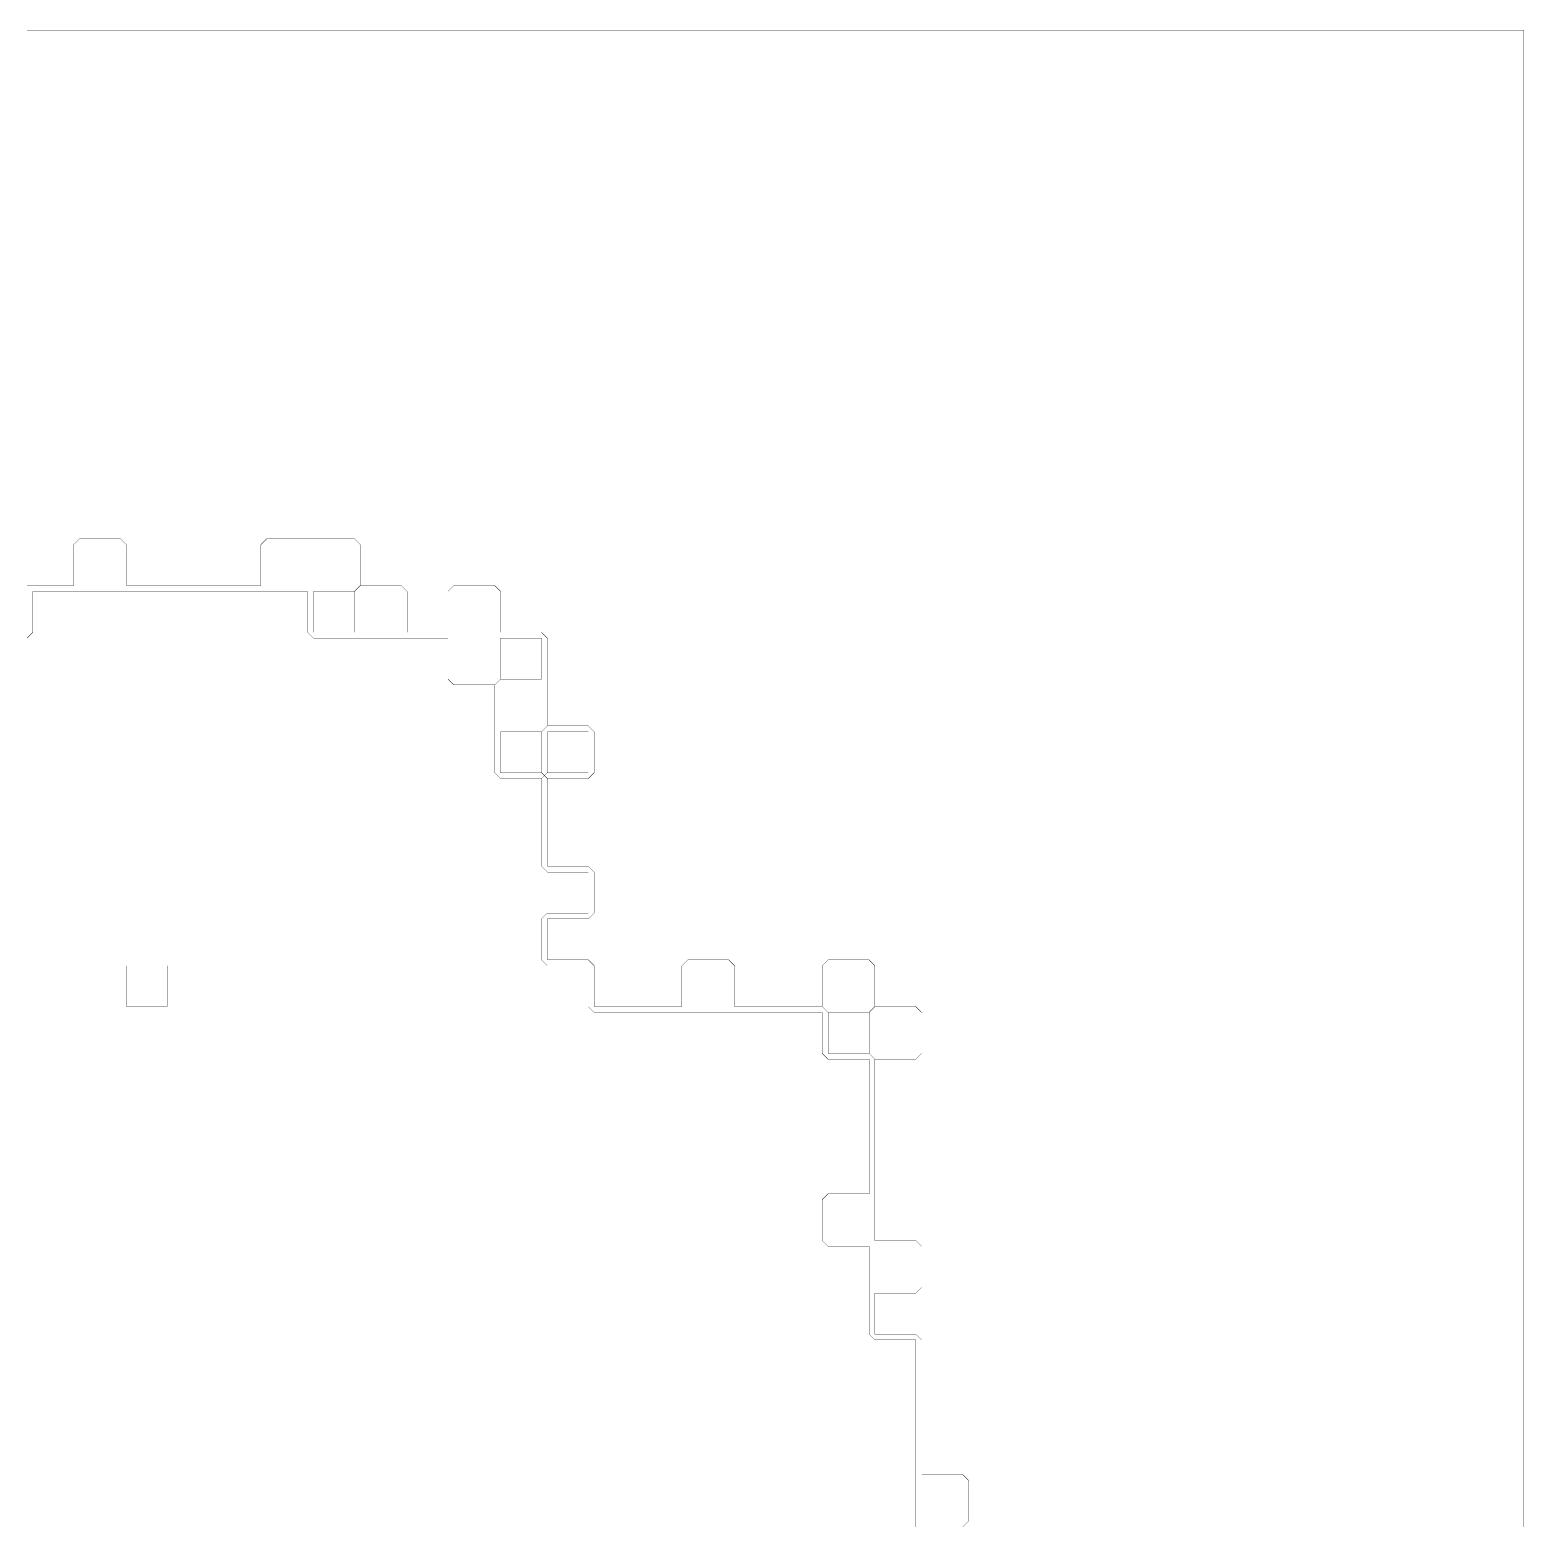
# Model space of a CAD drawing. Header units: metres. Extents: x 0 to 4990, y -4990 to 0.
# Drawn here: x 2495 to 4990, y -2495 to 0 of the extents above; entities that cross this region are included whole.
import ezdxf

# ---------------------------------------------------------------- set-up
doc = ezdxf.new("R2010")
doc.units = ezdxf.units.M
doc.layers.add('conductor', color=1, linetype='Continuous')
doc.layers.add('substrate', color=5, linetype='Continuous')

msp = doc.modelspace()

# ---------------------------------------------------------------- linework, layer by layer
at = {"layer": 'conductor', "const_width": 0.5}
msp.add_lwpolyline([(3974.609375, -2500), (3974.609375, -2490.234375), (3974.609375, -2480.46875), (3974.609375, -2470.703125), (3974.609375, -2460.9375), (3974.609375, -2451.171875), (3974.609375, -2441.40625), (3974.609375, -2431.640625), (3974.609375, -2421.875), (3974.609375, -2412.109375), (3974.609375, -2402.34375), (3974.609375, -2392.578125), (3974.609375, -2382.8125), (3974.609375, -2373.046875), (3974.609375, -2363.28125), (3974.609375, -2353.515625), (3974.609375, -2343.75), (3974.609375, -2333.984375), (3974.609375, -2324.21875), (3974.609375, -2314.453125), (3974.609375, -2304.6875), (3974.609375, -2294.921875), (3974.609375, -2285.15625), (3974.609375, -2275.390625), (3974.609375, -2265.625), (3974.609375, -2255.859375), (3974.609375, -2246.09375), (3974.609375, -2236.328125), (3974.609375, -2226.5625), (3974.609375, -2216.796875), (3974.609375, -2207.03125), (3974.609375, -2197.265625), (3974.609375, -2187.5), (3964.84375, -2187.5), (3955.078125, -2187.5), (3945.3125, -2187.5), (3935.546875, -2187.5), (3925.78125, -2187.5), (3916.015625, -2187.5), (3906.25, -2187.5), (3896.484375, -2177.734375), (3896.484375, -2167.96875), (3896.484375, -2158.203125), (3896.484375, -2148.4375), (3896.484375, -2138.671875), (3896.484375, -2128.90625), (3896.484375, -2119.140625), (3896.484375, -2109.375), (3896.484375, -2099.609375), (3896.484375, -2089.84375), (3896.484375, -2080.078125), (3896.484375, -2070.3125), (3896.484375, -2060.546875), (3896.484375, -2050.78125), (3896.484375, -2041.015625), (3896.484375, -2031.25), (3886.71875, -2031.25), (3876.953125, -2031.25), (3867.1875, -2031.25), (3857.421875, -2031.25), (3847.65625, -2031.25), (3837.890625, -2031.25), (3828.125, -2031.25), (3818.359375, -2021.484375), (3818.359375, -2011.71875), (3818.359375, -2001.953125), (3818.359375, -1992.1875), (3818.359375, -1982.421875), (3818.359375, -1972.65625), (3818.359375, -1962.890625), (3818.359375, -1953.125), (3828.125, -1943.359375), (3837.890625, -1943.359375), (3847.65625, -1943.359375), (3857.421875, -1943.359375), (3867.1875, -1943.359375), (3876.953125, -1943.359375), (3886.71875, -1943.359375), (3896.484375, -1943.359375), (3896.484375, -1933.59375), (3896.484375, -1923.828125), (3896.484375, -1914.0625), (3896.484375, -1904.296875), (3896.484375, -1894.53125), (3896.484375, -1884.765625), (3896.484375, -1875), (3896.484375, -1865.234375), (3896.484375, -1855.46875), (3896.484375, -1845.703125), (3896.484375, -1835.9375), (3896.484375, -1826.171875), (3896.484375, -1816.40625), (3896.484375, -1806.640625), (3896.484375, -1796.875), (3896.484375, -1787.109375), (3896.484375, -1777.34375), (3896.484375, -1767.578125), (3896.484375, -1757.8125), (3896.484375, -1748.046875), (3896.484375, -1738.28125), (3896.484375, -1728.515625), (3896.484375, -1718.75), (3886.71875, -1718.75), (3876.953125, -1718.75), (3867.1875, -1718.75), (3857.421875, -1718.75), (3847.65625, -1718.75), (3837.890625, -1718.75), (3828.125, -1718.75), (3818.359375, -1708.984375), (3818.359375, -1699.21875), (3818.359375, -1689.453125), (3818.359375, -1679.6875), (3818.359375, -1669.921875), (3818.359375, -1660.15625), (3818.359375, -1650.390625), (3818.359375, -1640.625), (3808.59375, -1640.625), (3798.828125, -1640.625), (3789.0625, -1640.625), (3779.296875, -1640.625), (3769.53125, -1640.625), (3759.765625, -1640.625), (3750, -1640.625), (3740.234375, -1640.625), (3730.46875, -1640.625), (3720.703125, -1640.625), (3710.9375, -1640.625), (3701.171875, -1640.625), (3691.40625, -1640.625), (3681.640625, -1640.625), (3671.875, -1640.625), (3662.109375, -1640.625), (3652.34375, -1640.625), (3642.578125, -1640.625), (3632.8125, -1640.625), (3623.046875, -1640.625), (3613.28125, -1640.625), (3603.515625, -1640.625), (3593.75, -1640.625), (3583.984375, -1640.625), (3574.21875, -1640.625), (3564.453125, -1640.625), (3554.6875, -1640.625), (3544.921875, -1640.625), (3535.15625, -1640.625), (3525.390625, -1640.625), (3515.625, -1640.625), (3505.859375, -1640.625), (3496.09375, -1640.625), (3486.328125, -1640.625), (3476.5625, -1640.625), (3466.796875, -1640.625), (3457.03125, -1640.625), (3447.265625, -1640.625), (3437.5, -1640.625), (3427.734375, -1630.859375), (3427.734375, -1621.09375), (3427.734375, -1611.328125), (3427.734375, -1601.5625), (3427.734375, -1591.796875), (3427.734375, -1582.03125), (3427.734375, -1572.265625), (3427.734375, -1562.5), (3417.96875, -1562.5), (3408.203125, -1562.5), (3398.4375, -1562.5), (3388.671875, -1562.5), (3378.90625, -1562.5), (3369.140625, -1562.5), (3359.375, -1562.5), (3349.609375, -1552.734375), (3349.609375, -1542.96875), (3349.609375, -1533.203125), (3349.609375, -1523.4375), (3349.609375, -1513.671875), (3349.609375, -1503.90625), (3349.609375, -1494.140625), (3349.609375, -1484.375), (3359.375, -1474.609375), (3369.140625, -1474.609375), (3378.90625, -1474.609375), (3388.671875, -1474.609375), (3398.4375, -1474.609375), (3408.203125, -1474.609375), (3417.96875, -1474.609375), (3427.734375, -1474.609375), (3427.734375, -1464.84375), (3427.734375, -1455.078125), (3427.734375, -1445.3125), (3427.734375, -1435.546875), (3427.734375, -1425.78125), (3427.734375, -1416.015625), (3427.734375, -1406.25), (3417.96875, -1406.25), (3408.203125, -1406.25), (3398.4375, -1406.25), (3388.671875, -1406.25), (3378.90625, -1406.25), (3369.140625, -1406.25), (3359.375, -1406.25), (3349.609375, -1396.484375), (3349.609375, -1386.71875), (3349.609375, -1376.953125), (3349.609375, -1367.1875), (3349.609375, -1357.421875), (3349.609375, -1347.65625), (3349.609375, -1337.890625), (3349.609375, -1328.125), (3349.609375, -1318.359375), (3349.609375, -1308.59375), (3349.609375, -1298.828125), (3349.609375, -1289.0625), (3349.609375, -1279.296875), (3349.609375, -1269.53125), (3349.609375, -1259.765625), (3349.609375, -1250), (3359.375, -1240.234375), (3369.140625, -1240.234375), (3378.90625, -1240.234375), (3388.671875, -1240.234375), (3398.4375, -1240.234375), (3408.203125, -1240.234375), (3417.96875, -1240.234375), (3427.734375, -1240.234375), (3427.734375, -1230.46875), (3427.734375, -1220.703125), (3427.734375, -1210.9375), (3427.734375, -1201.171875), (3427.734375, -1191.40625), (3427.734375, -1181.640625), (3427.734375, -1171.875), (3417.96875, -1171.875), (3408.203125, -1171.875), (3398.4375, -1171.875), (3388.671875, -1171.875), (3378.90625, -1171.875), (3369.140625, -1171.875), (3359.375, -1171.875), (3359.375, -1181.640625), (3359.375, -1191.40625), (3359.375, -1201.171875), (3359.375, -1210.9375), (3359.375, -1220.703125), (3359.375, -1230.46875), (3359.375, -1240.234375), (3349.609375, -1250), (3339.84375, -1250), (3330.078125, -1250), (3320.3125, -1250), (3310.546875, -1250), (3300.78125, -1250), (3291.015625, -1250), (3281.25, -1250), (3271.484375, -1240.234375), (3271.484375, -1230.46875), (3271.484375, -1220.703125), (3271.484375, -1210.9375), (3271.484375, -1201.171875), (3271.484375, -1191.40625), (3271.484375, -1181.640625), (3271.484375, -1171.875), (3271.484375, -1162.109375), (3271.484375, -1152.34375), (3271.484375, -1142.578125), (3271.484375, -1132.8125), (3271.484375, -1123.046875), (3271.484375, -1113.28125), (3271.484375, -1103.515625), (3271.484375, -1093.75), (3281.25, -1083.984375), (3291.015625, -1083.984375), (3300.78125, -1083.984375), (3310.546875, -1083.984375), (3320.3125, -1083.984375), (3330.078125, -1083.984375), (3339.84375, -1083.984375), (3349.609375, -1083.984375), (3349.609375, -1074.21875), (3349.609375, -1064.453125), (3349.609375, -1054.6875), (3349.609375, -1044.921875), (3349.609375, -1035.15625), (3349.609375, -1025.390625), (3349.609375, -1015.625), (3339.84375, -1015.625), (3330.078125, -1015.625), (3320.3125, -1015.625), (3310.546875, -1015.625), (3300.78125, -1015.625), (3291.015625, -1015.625), (3281.25, -1015.625), (3281.25, -1025.390625), (3281.25, -1035.15625), (3281.25, -1044.921875), (3281.25, -1054.6875), (3281.25, -1064.453125), (3281.25, -1074.21875), (3281.25, -1083.984375), (3271.484375, -1093.75), (3261.71875, -1093.75), (3251.953125, -1093.75), (3242.1875, -1093.75), (3232.421875, -1093.75), (3222.65625, -1093.75), (3212.890625, -1093.75), (3203.125, -1093.75), (3193.359375, -1083.984375), (3193.359375, -1074.21875), (3193.359375, -1064.453125), (3193.359375, -1054.6875), (3193.359375, -1044.921875), (3193.359375, -1035.15625), (3193.359375, -1025.390625), (3193.359375, -1015.625), (3183.59375, -1015.625), (3173.828125, -1015.625), (3164.0625, -1015.625), (3154.296875, -1015.625), (3144.53125, -1015.625), (3134.765625, -1015.625), (3125, -1015.625), (3115.234375, -1015.625), (3105.46875, -1015.625), (3095.703125, -1015.625), (3085.9375, -1015.625), (3076.171875, -1015.625), (3066.40625, -1015.625), (3056.640625, -1015.625), (3046.875, -1015.625), (3037.109375, -1015.625), (3027.34375, -1015.625), (3017.578125, -1015.625), (3007.8125, -1015.625), (2998.046875, -1015.625), (2988.28125, -1015.625), (2978.515625, -1015.625), (2968.75, -1015.625), (2958.984375, -1005.859375), (2958.984375, -996.09375), (2958.984375, -986.328125), (2958.984375, -976.5625), (2958.984375, -966.796875), (2958.984375, -957.03125), (2958.984375, -947.265625), (2958.984375, -937.5), (2949.21875, -937.5), (2939.453125, -937.5), (2929.6875, -937.5), (2919.921875, -937.5), (2910.15625, -937.5), (2900.390625, -937.5), (2890.625, -937.5), (2880.859375, -937.5), (2871.09375, -937.5), (2861.328125, -937.5), (2851.5625, -937.5), (2841.796875, -937.5), (2832.03125, -937.5), (2822.265625, -937.5), (2812.5, -937.5), (2802.734375, -937.5), (2792.96875, -937.5), (2783.203125, -937.5), (2773.4375, -937.5), (2763.671875, -937.5), (2753.90625, -937.5), (2744.140625, -937.5), (2734.375, -937.5), (2724.609375, -937.5), (2714.84375, -937.5), (2705.078125, -937.5), (2695.3125, -937.5), (2685.546875, -937.5), (2675.78125, -937.5), (2666.015625, -937.5), (2656.25, -937.5), (2646.484375, -937.5), (2636.71875, -937.5), (2626.953125, -937.5), (2617.1875, -937.5), (2607.421875, -937.5), (2597.65625, -937.5), (2587.890625, -937.5), (2578.125, -937.5), (2568.359375, -937.5), (2558.59375, -937.5), (2548.828125, -937.5), (2539.0625, -937.5), (2529.296875, -937.5), (2519.53125, -937.5), (2509.765625, -937.5), (2500, -937.5), (2500, -947.265625), (2500, -957.03125), (2500, -966.796875), (2500, -976.5625), (2500, -986.328125), (2500, -996.09375), (2500, -1005.859375), (2490.234375, -1015.625)], dxfattribs=at)
at = {"layer": 'substrate', "const_width": 0.5}
for points in [[(4990.234375, -2500), (4990.234375, -2490.234375), (4990.234375, -2480.46875), (4990.234375, -2470.703125), (4990.234375, -2460.9375), (4990.234375, -2451.171875), (4990.234375, -2441.40625), (4990.234375, -2431.640625), (4990.234375, -2421.875), (4990.234375, -2412.109375), (4990.234375, -2402.34375), (4990.234375, -2392.578125), (4990.234375, -2382.8125), (4990.234375, -2373.046875), (4990.234375, -2363.28125), (4990.234375, -2353.515625), (4990.234375, -2343.75), (4990.234375, -2333.984375), (4990.234375, -2324.21875), (4990.234375, -2314.453125), (4990.234375, -2304.6875), (4990.234375, -2294.921875), (4990.234375, -2285.15625), (4990.234375, -2275.390625), (4990.234375, -2265.625), (4990.234375, -2255.859375), (4990.234375, -2246.09375), (4990.234375, -2236.328125), (4990.234375, -2226.5625), (4990.234375, -2216.796875), (4990.234375, -2207.03125), (4990.234375, -2197.265625), (4990.234375, -2187.5), (4990.234375, -2177.734375), (4990.234375, -2167.96875), (4990.234375, -2158.203125), (4990.234375, -2148.4375), (4990.234375, -2138.671875), (4990.234375, -2128.90625), (4990.234375, -2119.140625), (4990.234375, -2109.375), (4990.234375, -2099.609375), (4990.234375, -2089.84375), (4990.234375, -2080.078125), (4990.234375, -2070.3125), (4990.234375, -2060.546875), (4990.234375, -2050.78125), (4990.234375, -2041.015625), (4990.234375, -2031.25), (4990.234375, -2021.484375), (4990.234375, -2011.71875), (4990.234375, -2001.953125), (4990.234375, -1992.1875), (4990.234375, -1982.421875), (4990.234375, -1972.65625), (4990.234375, -1962.890625), (4990.234375, -1953.125), (4990.234375, -1943.359375), (4990.234375, -1933.59375), (4990.234375, -1923.828125), (4990.234375, -1914.0625), (4990.234375, -1904.296875), (4990.234375, -1894.53125), (4990.234375, -1884.765625), (4990.234375, -1875), (4990.234375, -1865.234375), (4990.234375, -1855.46875), (4990.234375, -1845.703125), (4990.234375, -1835.9375), (4990.234375, -1826.171875), (4990.234375, -1816.40625), (4990.234375, -1806.640625), (4990.234375, -1796.875), (4990.234375, -1787.109375), (4990.234375, -1777.34375), (4990.234375, -1767.578125), (4990.234375, -1757.8125), (4990.234375, -1748.046875), (4990.234375, -1738.28125), (4990.234375, -1728.515625), (4990.234375, -1718.75), (4990.234375, -1708.984375), (4990.234375, -1699.21875), (4990.234375, -1689.453125), (4990.234375, -1679.6875), (4990.234375, -1669.921875), (4990.234375, -1660.15625), (4990.234375, -1650.390625), (4990.234375, -1640.625), (4990.234375, -1630.859375), (4990.234375, -1621.09375), (4990.234375, -1611.328125), (4990.234375, -1601.5625), (4990.234375, -1591.796875), (4990.234375, -1582.03125), (4990.234375, -1572.265625), (4990.234375, -1562.5), (4990.234375, -1552.734375), (4990.234375, -1542.96875), (4990.234375, -1533.203125), (4990.234375, -1523.4375), (4990.234375, -1513.671875), (4990.234375, -1503.90625), (4990.234375, -1494.140625), (4990.234375, -1484.375), (4990.234375, -1474.609375), (4990.234375, -1464.84375), (4990.234375, -1455.078125), (4990.234375, -1445.3125), (4990.234375, -1435.546875), (4990.234375, -1425.78125), (4990.234375, -1416.015625), (4990.234375, -1406.25), (4990.234375, -1396.484375), (4990.234375, -1386.71875), (4990.234375, -1376.953125), (4990.234375, -1367.1875), (4990.234375, -1357.421875), (4990.234375, -1347.65625), (4990.234375, -1337.890625), (4990.234375, -1328.125), (4990.234375, -1318.359375), (4990.234375, -1308.59375), (4990.234375, -1298.828125), (4990.234375, -1289.0625), (4990.234375, -1279.296875), (4990.234375, -1269.53125), (4990.234375, -1259.765625), (4990.234375, -1250), (4990.234375, -1240.234375), (4990.234375, -1230.46875), (4990.234375, -1220.703125), (4990.234375, -1210.9375), (4990.234375, -1201.171875), (4990.234375, -1191.40625), (4990.234375, -1181.640625), (4990.234375, -1171.875), (4990.234375, -1162.109375), (4990.234375, -1152.34375), (4990.234375, -1142.578125), (4990.234375, -1132.8125), (4990.234375, -1123.046875), (4990.234375, -1113.28125), (4990.234375, -1103.515625), (4990.234375, -1093.75), (4990.234375, -1083.984375), (4990.234375, -1074.21875), (4990.234375, -1064.453125), (4990.234375, -1054.6875), (4990.234375, -1044.921875), (4990.234375, -1035.15625), (4990.234375, -1025.390625), (4990.234375, -1015.625), (4990.234375, -1005.859375), (4990.234375, -996.09375), (4990.234375, -986.328125), (4990.234375, -976.5625), (4990.234375, -966.796875), (4990.234375, -957.03125), (4990.234375, -947.265625), (4990.234375, -937.5), (4990.234375, -927.734375), (4990.234375, -917.96875), (4990.234375, -908.203125), (4990.234375, -898.4375), (4990.234375, -888.671875), (4990.234375, -878.90625), (4990.234375, -869.140625), (4990.234375, -859.375), (4990.234375, -849.609375), (4990.234375, -839.84375), (4990.234375, -830.078125), (4990.234375, -820.3125), (4990.234375, -810.546875), (4990.234375, -800.78125), (4990.234375, -791.015625), (4990.234375, -781.25), (4990.234375, -771.484375), (4990.234375, -761.71875), (4990.234375, -751.953125), (4990.234375, -742.1875), (4990.234375, -732.421875), (4990.234375, -722.65625), (4990.234375, -712.890625), (4990.234375, -703.125), (4990.234375, -693.359375), (4990.234375, -683.59375), (4990.234375, -673.828125), (4990.234375, -664.0625), (4990.234375, -654.296875), (4990.234375, -644.53125), (4990.234375, -634.765625), (4990.234375, -625), (4990.234375, -615.234375), (4990.234375, -605.46875), (4990.234375, -595.703125), (4990.234375, -585.9375), (4990.234375, -576.171875), (4990.234375, -566.40625), (4990.234375, -556.640625), (4990.234375, -546.875), (4990.234375, -537.109375), (4990.234375, -527.34375), (4990.234375, -517.578125), (4990.234375, -507.8125), (4990.234375, -498.046875), (4990.234375, -488.28125), (4990.234375, -478.515625), (4990.234375, -468.75), (4990.234375, -458.984375), (4990.234375, -449.21875), (4990.234375, -439.453125), (4990.234375, -429.6875), (4990.234375, -419.921875), (4990.234375, -410.15625), (4990.234375, -400.390625), (4990.234375, -390.625), (4990.234375, -380.859375), (4990.234375, -371.09375), (4990.234375, -361.328125), (4990.234375, -351.5625), (4990.234375, -341.796875), (4990.234375, -332.03125), (4990.234375, -322.265625), (4990.234375, -312.5), (4990.234375, -302.734375), (4990.234375, -292.96875), (4990.234375, -283.203125), (4990.234375, -273.4375), (4990.234375, -263.671875), (4990.234375, -253.90625), (4990.234375, -244.140625), (4990.234375, -234.375), (4990.234375, -224.609375), (4990.234375, -214.84375), (4990.234375, -205.078125), (4990.234375, -195.3125), (4990.234375, -185.546875), (4990.234375, -175.78125), (4990.234375, -166.015625), (4990.234375, -156.25), (4990.234375, -146.484375), (4990.234375, -136.71875), (4990.234375, -126.953125), (4990.234375, -117.1875), (4990.234375, -107.421875), (4990.234375, -97.65625), (4990.234375, -87.890625), (4990.234375, -78.125), (4990.234375, -68.359375), (4990.234375, -58.59375), (4990.234375, -48.828125), (4990.234375, -39.0625), (4990.234375, -29.296875), (4990.234375, -19.53125), (4990.234375, -9.765625), (4990.234375, 0), (4980.46875, 0), (4970.703125, 0), (4960.9375, 0), (4951.171875, 0), (4941.40625, 0), (4931.640625, 0), (4921.875, 0), (4912.109375, 0), (4902.34375, 0), (4892.578125, 0), (4882.8125, 0), (4873.046875, 0), (4863.28125, 0), (4853.515625, 0), (4843.75, 0), (4833.984375, 0), (4824.21875, 0), (4814.453125, 0), (4804.6875, 0), (4794.921875, 0), (4785.15625, 0), (4775.390625, 0), (4765.625, 0), (4755.859375, 0), (4746.09375, 0), (4736.328125, 0), (4726.5625, 0), (4716.796875, 0), (4707.03125, 0), (4697.265625, 0), (4687.5, 0), (4677.734375, 0), (4667.96875, 0), (4658.203125, 0), (4648.4375, 0), (4638.671875, 0), (4628.90625, 0), (4619.140625, 0), (4609.375, 0), (4599.609375, 0), (4589.84375, 0), (4580.078125, 0), (4570.3125, 0), (4560.546875, 0), (4550.78125, 0), (4541.015625, 0), (4531.25, 0), (4521.484375, 0), (4511.71875, 0), (4501.953125, 0), (4492.1875, 0), (4482.421875, 0), (4472.65625, 0), (4462.890625, 0), (4453.125, 0), (4443.359375, 0), (4433.59375, 0), (4423.828125, 0), (4414.0625, 0), (4404.296875, 0), (4394.53125, 0), (4384.765625, 0), (4375, 0), (4365.234375, 0), (4355.46875, 0), (4345.703125, 0), (4335.9375, 0), (4326.171875, 0), (4316.40625, 0), (4306.640625, 0), (4296.875, 0), (4287.109375, 0), (4277.34375, 0), (4267.578125, 0), (4257.8125, 0), (4248.046875, 0), (4238.28125, 0), (4228.515625, 0), (4218.75, 0), (4208.984375, 0), (4199.21875, 0), (4189.453125, 0), (4179.6875, 0), (4169.921875, 0), (4160.15625, 0), (4150.390625, 0), (4140.625, 0), (4130.859375, 0), (4121.09375, 0), (4111.328125, 0), (4101.5625, 0), (4091.796875, 0), (4082.03125, 0), (4072.265625, 0), (4062.5, 0), (4052.734375, 0), (4042.96875, 0), (4033.203125, 0), (4023.4375, 0), (4013.671875, 0), (4003.90625, 0), (3994.140625, 0), (3984.375, 0), (3974.609375, 0), (3964.84375, 0), (3955.078125, 0), (3945.3125, 0), (3935.546875, 0), (3925.78125, 0), (3916.015625, 0), (3906.25, 0), (3896.484375, 0), (3886.71875, 0), (3876.953125, 0), (3867.1875, 0), (3857.421875, 0), (3847.65625, 0), (3837.890625, 0), (3828.125, 0), (3818.359375, 0), (3808.59375, 0), (3798.828125, 0), (3789.0625, 0), (3779.296875, 0), (3769.53125, 0), (3759.765625, 0), (3750, 0), (3740.234375, 0), (3730.46875, 0), (3720.703125, 0), (3710.9375, 0), (3701.171875, 0), (3691.40625, 0), (3681.640625, 0), (3671.875, 0), (3662.109375, 0), (3652.34375, 0), (3642.578125, 0), (3632.8125, 0), (3623.046875, 0), (3613.28125, 0), (3603.515625, 0), (3593.75, 0), (3583.984375, 0), (3574.21875, 0), (3564.453125, 0), (3554.6875, 0), (3544.921875, 0), (3535.15625, 0), (3525.390625, 0), (3515.625, 0), (3505.859375, 0), (3496.09375, 0), (3486.328125, 0), (3476.5625, 0), (3466.796875, 0), (3457.03125, 0), (3447.265625, 0), (3437.5, 0), (3427.734375, 0), (3417.96875, 0), (3408.203125, 0), (3398.4375, 0), (3388.671875, 0), (3378.90625, 0), (3369.140625, 0), (3359.375, 0), (3349.609375, 0), (3339.84375, 0), (3330.078125, 0), (3320.3125, 0), (3310.546875, 0), (3300.78125, 0), (3291.015625, 0), (3281.25, 0), (3271.484375, 0), (3261.71875, 0), (3251.953125, 0), (3242.1875, 0), (3232.421875, 0), (3222.65625, 0), (3212.890625, 0), (3203.125, 0), (3193.359375, 0), (3183.59375, 0), (3173.828125, 0), (3164.0625, 0), (3154.296875, 0), (3144.53125, 0), (3134.765625, 0), (3125, 0), (3115.234375, 0), (3105.46875, 0), (3095.703125, 0), (3085.9375, 0), (3076.171875, 0), (3066.40625, 0), (3056.640625, 0), (3046.875, 0), (3037.109375, 0), (3027.34375, 0), (3017.578125, 0), (3007.8125, 0), (2998.046875, 0), (2988.28125, 0), (2978.515625, 0), (2968.75, 0), (2958.984375, 0), (2949.21875, 0), (2939.453125, 0), (2929.6875, 0), (2919.921875, 0), (2910.15625, 0), (2900.390625, 0), (2890.625, 0), (2880.859375, 0), (2871.09375, 0), (2861.328125, 0), (2851.5625, 0), (2841.796875, 0), (2832.03125, 0), (2822.265625, 0), (2812.5, 0), (2802.734375, 0), (2792.96875, 0), (2783.203125, 0), (2773.4375, 0), (2763.671875, 0), (2753.90625, 0), (2744.140625, 0), (2734.375, 0), (2724.609375, 0), (2714.84375, 0), (2705.078125, 0), (2695.3125, 0), (2685.546875, 0), (2675.78125, 0), (2666.015625, 0), (2656.25, 0), (2646.484375, 0), (2636.71875, 0), (2626.953125, 0), (2617.1875, 0), (2607.421875, 0), (2597.65625, 0), (2587.890625, 0), (2578.125, 0), (2568.359375, 0), (2558.59375, 0), (2548.828125, 0), (2539.0625, 0), (2529.296875, 0), (2519.53125, 0), (2509.765625, 0), (2500, 0), (2490.234375, 0)], [(2490.234375, -927.734375), (2500, -927.734375), (2509.765625, -927.734375), (2519.53125, -927.734375), (2529.296875, -927.734375), (2539.0625, -927.734375), (2548.828125, -927.734375), (2558.59375, -927.734375), (2568.359375, -927.734375), (2568.359375, -917.96875), (2568.359375, -908.203125), (2568.359375, -898.4375), (2568.359375, -888.671875), (2568.359375, -878.90625), (2568.359375, -869.140625), (2568.359375, -859.375), (2578.125, -849.609375), (2587.890625, -849.609375), (2597.65625, -849.609375), (2607.421875, -849.609375), (2617.1875, -849.609375), (2626.953125, -849.609375), (2636.71875, -849.609375), (2646.484375, -849.609375), (2656.25, -859.375), (2656.25, -869.140625), (2656.25, -878.90625), (2656.25, -888.671875), (2656.25, -898.4375), (2656.25, -908.203125), (2656.25, -917.96875), (2656.25, -927.734375), (2666.015625, -927.734375), (2675.78125, -927.734375), (2685.546875, -927.734375), (2695.3125, -927.734375), (2705.078125, -927.734375), (2714.84375, -927.734375), (2724.609375, -927.734375), (2734.375, -927.734375), (2744.140625, -927.734375), (2753.90625, -927.734375), (2763.671875, -927.734375), (2773.4375, -927.734375), (2783.203125, -927.734375), (2792.96875, -927.734375), (2802.734375, -927.734375), (2812.5, -927.734375), (2822.265625, -927.734375), (2832.03125, -927.734375), (2841.796875, -927.734375), (2851.5625, -927.734375), (2861.328125, -927.734375), (2871.09375, -927.734375), (2880.859375, -927.734375), (2880.859375, -917.96875), (2880.859375, -908.203125), (2880.859375, -898.4375), (2880.859375, -888.671875), (2880.859375, -878.90625), (2880.859375, -869.140625), (2880.859375, -859.375), (2890.625, -849.609375), (2900.390625, -849.609375), (2910.15625, -849.609375), (2919.921875, -849.609375), (2929.6875, -849.609375), (2939.453125, -849.609375), (2949.21875, -849.609375), (2958.984375, -849.609375), (2968.75, -849.609375), (2978.515625, -849.609375), (2988.28125, -849.609375), (2998.046875, -849.609375), (3007.8125, -849.609375), (3017.578125, -849.609375), (3027.34375, -849.609375), (3037.109375, -849.609375), (3046.875, -859.375), (3046.875, -869.140625), (3046.875, -878.90625), (3046.875, -888.671875), (3046.875, -898.4375), (3046.875, -908.203125), (3046.875, -917.96875), (3046.875, -927.734375), (3037.109375, -937.5), (3027.34375, -937.5), (3017.578125, -937.5), (3007.8125, -937.5), (2998.046875, -937.5), (2988.28125, -937.5), (2978.515625, -937.5), (2968.75, -937.5), (2968.75, -947.265625), (2968.75, -957.03125), (2968.75, -966.796875), (2968.75, -976.5625), (2968.75, -986.328125), (2968.75, -996.09375), (2968.75, -1005.859375), (2978.515625, -1005.859375), (2988.28125, -1005.859375), (2998.046875, -1005.859375), (3007.8125, -1005.859375), (3017.578125, -1005.859375), (3027.34375, -1005.859375), (3037.109375, -1005.859375), (3037.109375, -996.09375), (3037.109375, -986.328125), (3037.109375, -976.5625), (3037.109375, -966.796875), (3037.109375, -957.03125), (3037.109375, -947.265625), (3037.109375, -937.5), (3046.875, -927.734375), (3056.640625, -927.734375), (3066.40625, -927.734375), (3076.171875, -927.734375), (3085.9375, -927.734375), (3095.703125, -927.734375), (3105.46875, -927.734375), (3115.234375, -927.734375), (3125, -937.5), (3125, -947.265625), (3125, -957.03125), (3125, -966.796875), (3125, -976.5625), (3125, -986.328125), (3125, -996.09375), (3125, -1005.859375), (3134.765625, -1005.859375), (3144.53125, -1005.859375), (3154.296875, -1005.859375), (3164.0625, -1005.859375), (3173.828125, -1005.859375), (3183.59375, -1005.859375), (3193.359375, -1005.859375), (3193.359375, -996.09375), (3193.359375, -986.328125), (3193.359375, -976.5625), (3193.359375, -966.796875), (3193.359375, -957.03125), (3193.359375, -947.265625), (3193.359375, -937.5), (3203.125, -927.734375), (3212.890625, -927.734375), (3222.65625, -927.734375), (3232.421875, -927.734375), (3242.1875, -927.734375), (3251.953125, -927.734375), (3261.71875, -927.734375), (3271.484375, -927.734375), (3281.25, -937.5), (3281.25, -947.265625), (3281.25, -957.03125), (3281.25, -966.796875), (3281.25, -976.5625), (3281.25, -986.328125), (3281.25, -996.09375), (3281.25, -1005.859375), (3291.015625, -1005.859375), (3300.78125, -1005.859375), (3310.546875, -1005.859375), (3320.3125, -1005.859375), (3330.078125, -1005.859375), (3339.84375, -1005.859375), (3349.609375, -1005.859375), (3359.375, -1015.625), (3359.375, -1025.390625), (3359.375, -1035.15625), (3359.375, -1044.921875), (3359.375, -1054.6875), (3359.375, -1064.453125), (3359.375, -1074.21875), (3359.375, -1083.984375), (3359.375, -1093.75), (3359.375, -1103.515625), (3359.375, -1113.28125), (3359.375, -1123.046875), (3359.375, -1132.8125), (3359.375, -1142.578125), (3359.375, -1152.34375), (3359.375, -1162.109375), (3349.609375, -1171.875), (3339.84375, -1171.875), (3330.078125, -1171.875), (3320.3125, -1171.875), (3310.546875, -1171.875), (3300.78125, -1171.875), (3291.015625, -1171.875), (3281.25, -1171.875), (3281.25, -1181.640625), (3281.25, -1191.40625), (3281.25, -1201.171875), (3281.25, -1210.9375), (3281.25, -1220.703125), (3281.25, -1230.46875), (3281.25, -1240.234375), (3291.015625, -1240.234375), (3300.78125, -1240.234375), (3310.546875, -1240.234375), (3320.3125, -1240.234375), (3330.078125, -1240.234375), (3339.84375, -1240.234375), (3349.609375, -1240.234375), (3359.375, -1250), (3359.375, -1259.765625), (3359.375, -1269.53125), (3359.375, -1279.296875), (3359.375, -1289.0625), (3359.375, -1298.828125), (3359.375, -1308.59375), (3359.375, -1318.359375), (3359.375, -1328.125), (3359.375, -1337.890625), (3359.375, -1347.65625), (3359.375, -1357.421875), (3359.375, -1367.1875), (3359.375, -1376.953125), (3359.375, -1386.71875), (3359.375, -1396.484375), (3369.140625, -1396.484375), (3378.90625, -1396.484375), (3388.671875, -1396.484375), (3398.4375, -1396.484375), (3408.203125, -1396.484375), (3417.96875, -1396.484375), (3427.734375, -1396.484375), (3437.5, -1406.25), (3437.5, -1416.015625), (3437.5, -1425.78125), (3437.5, -1435.546875), (3437.5, -1445.3125), (3437.5, -1455.078125), (3437.5, -1464.84375), (3437.5, -1474.609375), (3427.734375, -1484.375), (3417.96875, -1484.375), (3408.203125, -1484.375), (3398.4375, -1484.375), (3388.671875, -1484.375), (3378.90625, -1484.375), (3369.140625, -1484.375), (3359.375, -1484.375), (3359.375, -1494.140625), (3359.375, -1503.90625), (3359.375, -1513.671875), (3359.375, -1523.4375), (3359.375, -1533.203125), (3359.375, -1542.96875), (3359.375, -1552.734375), (3369.140625, -1552.734375), (3378.90625, -1552.734375), (3388.671875, -1552.734375), (3398.4375, -1552.734375), (3408.203125, -1552.734375), (3417.96875, -1552.734375), (3427.734375, -1552.734375), (3437.5, -1562.5), (3437.5, -1572.265625), (3437.5, -1582.03125), (3437.5, -1591.796875), (3437.5, -1601.5625), (3437.5, -1611.328125), (3437.5, -1621.09375), (3437.5, -1630.859375), (3447.265625, -1630.859375), (3457.03125, -1630.859375), (3466.796875, -1630.859375), (3476.5625, -1630.859375), (3486.328125, -1630.859375), (3496.09375, -1630.859375), (3505.859375, -1630.859375), (3515.625, -1630.859375), (3525.390625, -1630.859375), (3535.15625, -1630.859375), (3544.921875, -1630.859375), (3554.6875, -1630.859375), (3564.453125, -1630.859375), (3574.21875, -1630.859375), (3583.984375, -1630.859375), (3583.984375, -1621.09375), (3583.984375, -1611.328125), (3583.984375, -1601.5625), (3583.984375, -1591.796875), (3583.984375, -1582.03125), (3583.984375, -1572.265625), (3583.984375, -1562.5), (3593.75, -1552.734375), (3603.515625, -1552.734375), (3613.28125, -1552.734375), (3623.046875, -1552.734375), (3632.8125, -1552.734375), (3642.578125, -1552.734375), (3652.34375, -1552.734375), (3662.109375, -1552.734375), (3671.875, -1562.5), (3671.875, -1572.265625), (3671.875, -1582.03125), (3671.875, -1591.796875), (3671.875, -1601.5625), (3671.875, -1611.328125), (3671.875, -1621.09375), (3671.875, -1630.859375), (3681.640625, -1630.859375), (3691.40625, -1630.859375), (3701.171875, -1630.859375), (3710.9375, -1630.859375), (3720.703125, -1630.859375), (3730.46875, -1630.859375), (3740.234375, -1630.859375), (3750, -1630.859375), (3759.765625, -1630.859375), (3769.53125, -1630.859375), (3779.296875, -1630.859375), (3789.0625, -1630.859375), (3798.828125, -1630.859375), (3808.59375, -1630.859375), (3818.359375, -1630.859375), (3828.125, -1640.625), (3828.125, -1650.390625), (3828.125, -1660.15625), (3828.125, -1669.921875), (3828.125, -1679.6875), (3828.125, -1689.453125), (3828.125, -1699.21875), (3828.125, -1708.984375), (3837.890625, -1708.984375), (3847.65625, -1708.984375), (3857.421875, -1708.984375), (3867.1875, -1708.984375), (3876.953125, -1708.984375), (3886.71875, -1708.984375), (3896.484375, -1708.984375), (3906.25, -1718.75), (3906.25, -1728.515625), (3906.25, -1738.28125), (3906.25, -1748.046875), (3906.25, -1757.8125), (3906.25, -1767.578125), (3906.25, -1777.34375), (3906.25, -1787.109375), (3906.25, -1796.875), (3906.25, -1806.640625), (3906.25, -1816.40625), (3906.25, -1826.171875), (3906.25, -1835.9375), (3906.25, -1845.703125), (3906.25, -1855.46875), (3906.25, -1865.234375), (3906.25, -1875), (3906.25, -1884.765625), (3906.25, -1894.53125), (3906.25, -1904.296875), (3906.25, -1914.0625), (3906.25, -1923.828125), (3906.25, -1933.59375), (3906.25, -1943.359375), (3906.25, -1953.125), (3906.25, -1962.890625), (3906.25, -1972.65625), (3906.25, -1982.421875), (3906.25, -1992.1875), (3906.25, -2001.953125), (3906.25, -2011.71875), (3906.25, -2021.484375), (3916.015625, -2021.484375), (3925.78125, -2021.484375), (3935.546875, -2021.484375), (3945.3125, -2021.484375), (3955.078125, -2021.484375), (3964.84375, -2021.484375), (3974.609375, -2021.484375), (3984.375, -2031.25), (3984.375, -2041.015625), (3984.375, -2050.78125), (3984.375, -2060.546875), (3984.375, -2070.3125), (3984.375, -2080.078125), (3984.375, -2089.84375), (3984.375, -2099.609375), (3974.609375, -2109.375), (3964.84375, -2109.375), (3955.078125, -2109.375), (3945.3125, -2109.375), (3935.546875, -2109.375), (3925.78125, -2109.375), (3916.015625, -2109.375), (3906.25, -2109.375), (3906.25, -2119.140625), (3906.25, -2128.90625), (3906.25, -2138.671875), (3906.25, -2148.4375), (3906.25, -2158.203125), (3906.25, -2167.96875), (3906.25, -2177.734375), (3916.015625, -2177.734375), (3925.78125, -2177.734375), (3935.546875, -2177.734375), (3945.3125, -2177.734375), (3955.078125, -2177.734375), (3964.84375, -2177.734375), (3974.609375, -2177.734375), (3984.375, -2187.5), (3984.375, -2197.265625), (3984.375, -2207.03125), (3984.375, -2216.796875), (3984.375, -2226.5625), (3984.375, -2236.328125), (3984.375, -2246.09375), (3984.375, -2255.859375), (3984.375, -2265.625), (3984.375, -2275.390625), (3984.375, -2285.15625), (3984.375, -2294.921875), (3984.375, -2304.6875), (3984.375, -2314.453125), (3984.375, -2324.21875), (3984.375, -2333.984375), (3984.375, -2343.75), (3984.375, -2353.515625), (3984.375, -2363.28125), (3984.375, -2373.046875), (3984.375, -2382.8125), (3984.375, -2392.578125), (3984.375, -2402.34375), (3984.375, -2412.109375), (3994.140625, -2412.109375), (4003.90625, -2412.109375), (4013.671875, -2412.109375), (4023.4375, -2412.109375), (4033.203125, -2412.109375), (4042.96875, -2412.109375), (4052.734375, -2412.109375), (4062.5, -2421.875), (4062.5, -2431.640625), (4062.5, -2441.40625), (4062.5, -2451.171875), (4062.5, -2460.9375), (4062.5, -2470.703125), (4062.5, -2480.46875), (4062.5, -2490.234375), (4052.734375, -2500)]]:
    msp.add_lwpolyline(points, dxfattribs=at)
for points in [[(3349.609375, -1171.875), (3359.375, -1162.109375), (3369.140625, -1162.109375), (3378.90625, -1162.109375), (3388.671875, -1162.109375), (3398.4375, -1162.109375), (3408.203125, -1162.109375), (3417.96875, -1162.109375), (3427.734375, -1162.109375), (3437.5, -1171.875), (3437.5, -1181.640625), (3437.5, -1191.40625), (3437.5, -1201.171875), (3437.5, -1210.9375), (3437.5, -1220.703125), (3437.5, -1230.46875), (3437.5, -1240.234375), (3427.734375, -1250), (3417.96875, -1250), (3408.203125, -1250), (3398.4375, -1250), (3388.671875, -1250), (3378.90625, -1250), (3369.140625, -1250), (3359.375, -1250), (3349.609375, -1240.234375), (3349.609375, -1230.46875), (3349.609375, -1220.703125), (3349.609375, -1210.9375), (3349.609375, -1201.171875), (3349.609375, -1191.40625), (3349.609375, -1181.640625)], [(2656.25, -1562.5), (2656.25, -1572.265625), (2656.25, -1582.03125), (2656.25, -1591.796875), (2656.25, -1601.5625), (2656.25, -1611.328125), (2656.25, -1621.09375), (2656.25, -1630.859375), (2666.015625, -1630.859375), (2675.78125, -1630.859375), (2685.546875, -1630.859375), (2695.3125, -1630.859375), (2705.078125, -1630.859375), (2714.84375, -1630.859375), (2724.609375, -1630.859375), (2724.609375, -1621.09375), (2724.609375, -1611.328125), (2724.609375, -1601.5625), (2724.609375, -1591.796875), (2724.609375, -1582.03125), (2724.609375, -1572.265625), (2724.609375, -1562.5), (2714.84375, -1562.5), (2705.078125, -1562.5), (2695.3125, -1562.5), (2685.546875, -1562.5), (2675.78125, -1562.5), (2666.015625, -1562.5)], [(3818.359375, -1562.5), (3828.125, -1552.734375), (3837.890625, -1552.734375), (3847.65625, -1552.734375), (3857.421875, -1552.734375), (3867.1875, -1552.734375), (3876.953125, -1552.734375), (3886.71875, -1552.734375), (3896.484375, -1552.734375), (3906.25, -1562.5), (3906.25, -1572.265625), (3906.25, -1582.03125), (3906.25, -1591.796875), (3906.25, -1601.5625), (3906.25, -1611.328125), (3906.25, -1621.09375), (3906.25, -1630.859375), (3896.484375, -1640.625), (3886.71875, -1640.625), (3876.953125, -1640.625), (3867.1875, -1640.625), (3857.421875, -1640.625), (3847.65625, -1640.625), (3837.890625, -1640.625), (3828.125, -1640.625), (3818.359375, -1630.859375), (3818.359375, -1621.09375), (3818.359375, -1611.328125), (3818.359375, -1601.5625), (3818.359375, -1591.796875), (3818.359375, -1582.03125), (3818.359375, -1572.265625)], [(3896.484375, -1640.625), (3906.25, -1630.859375), (3916.015625, -1630.859375), (3925.78125, -1630.859375), (3935.546875, -1630.859375), (3945.3125, -1630.859375), (3955.078125, -1630.859375), (3964.84375, -1630.859375), (3974.609375, -1630.859375), (3984.375, -1640.625), (3984.375, -1650.390625), (3984.375, -1660.15625), (3984.375, -1669.921875), (3984.375, -1679.6875), (3984.375, -1689.453125), (3984.375, -1699.21875), (3984.375, -1708.984375), (3974.609375, -1718.75), (3964.84375, -1718.75), (3955.078125, -1718.75), (3945.3125, -1718.75), (3935.546875, -1718.75), (3925.78125, -1718.75), (3916.015625, -1718.75), (3906.25, -1718.75), (3896.484375, -1708.984375), (3896.484375, -1699.21875), (3896.484375, -1689.453125), (3896.484375, -1679.6875), (3896.484375, -1669.921875), (3896.484375, -1660.15625), (3896.484375, -1650.390625)]]:
    msp.add_lwpolyline(points, close=True, dxfattribs=at)

doc.saveas('drawing.dxf')
